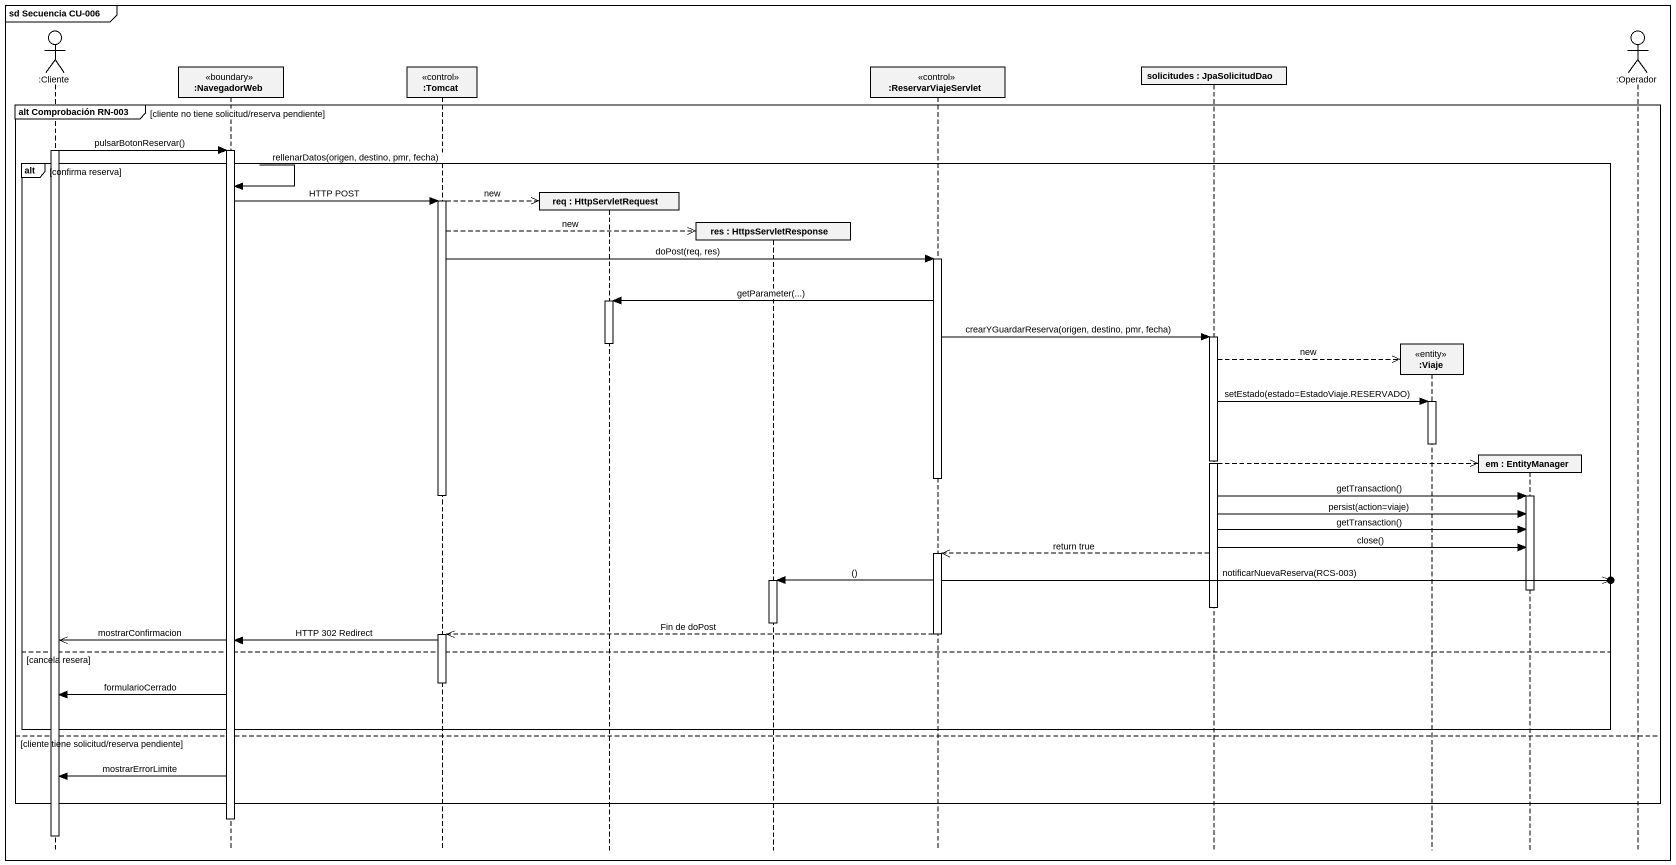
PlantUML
@startuml
mainframe sd Secuencia CU-006
hide footbox
actor ":Cliente" as Cliente
participant ":NavegadorWeb" as NavegadorWeb <<boundary>>
participant ":Tomcat" as Tomcat <<control>>
participant "req : HttpServletRequest" as req
participant "res : HttpsServletResponse" as res
participant ":ReservarViajeServlet" as ReservarViajeServlet <<control>>
participant "solicitudes : JpaSolicitudDao" as solicitudes
participant ":Viaje" as Viaje <<entity>>
participant "em : EntityManager" as em
actor ":Operador" as Operador

group alt Comprobación RN-003 [cliente no tiene solicitud/reserva pendiente]
  activate Cliente
  Cliente -> NavegadorWeb : pulsarBotonReservar()
  activate NavegadorWeb
  alt confirma reserva
    NavegadorWeb -> NavegadorWeb : rellenarDatos(origen, destino, pmr, fecha)
    NavegadorWeb -> Tomcat : HTTP POST
    Tomcat -->> req ** : new
    activate Tomcat
    Tomcat -->> res ** : new
    Tomcat -> ReservarViajeServlet : doPost(req, res)
    activate ReservarViajeServlet
    ReservarViajeServlet -> req : getParameter(...)
    activate req
    ReservarViajeServlet -> solicitudes : crearYGuardarReserva(origen, destino, pmr, fecha)
    activate solicitudes
    deactivate req
    solicitudes -->> Viaje ** : new
    solicitudes -> Viaje : setEstado(estado=EstadoViaje.RESERVADO)
    activate Viaje
    deactivate Viaje
    solicitudes -->> em **
    deactivate ReservarViajeServlet
    solicitudes -> em : getTransaction()
    deactivate Tomcat
    activate em
    solicitudes -> em : persist(action=viaje)
    solicitudes -> em : getTransaction()
    solicitudes -> em : close()
    solicitudes -->> ReservarViajeServlet : return true
    activate ReservarViajeServlet
    ReservarViajeServlet ->>o] : notificarNuevaReserva(RCS-003)
    ReservarViajeServlet -> res : ()
    activate res
    deactivate em
    deactivate solicitudes
    deactivate res
    ReservarViajeServlet -->> Tomcat : Fin de doPost
    deactivate ReservarViajeServlet
    activate Tomcat
    NavegadorWeb ->> Cliente : mostrarConfirmacion
    Tomcat -> NavegadorWeb : HTTP 302 Redirect
  else cancela resera
    deactivate Tomcat
    NavegadorWeb -> Cliente : formularioCerrado
  end
else cliente tiene solicitud/reserva pendiente
  NavegadorWeb -> Cliente : mostrarErrorLimite
end
deactivate NavegadorWeb
deactivate Cliente
@enduml
